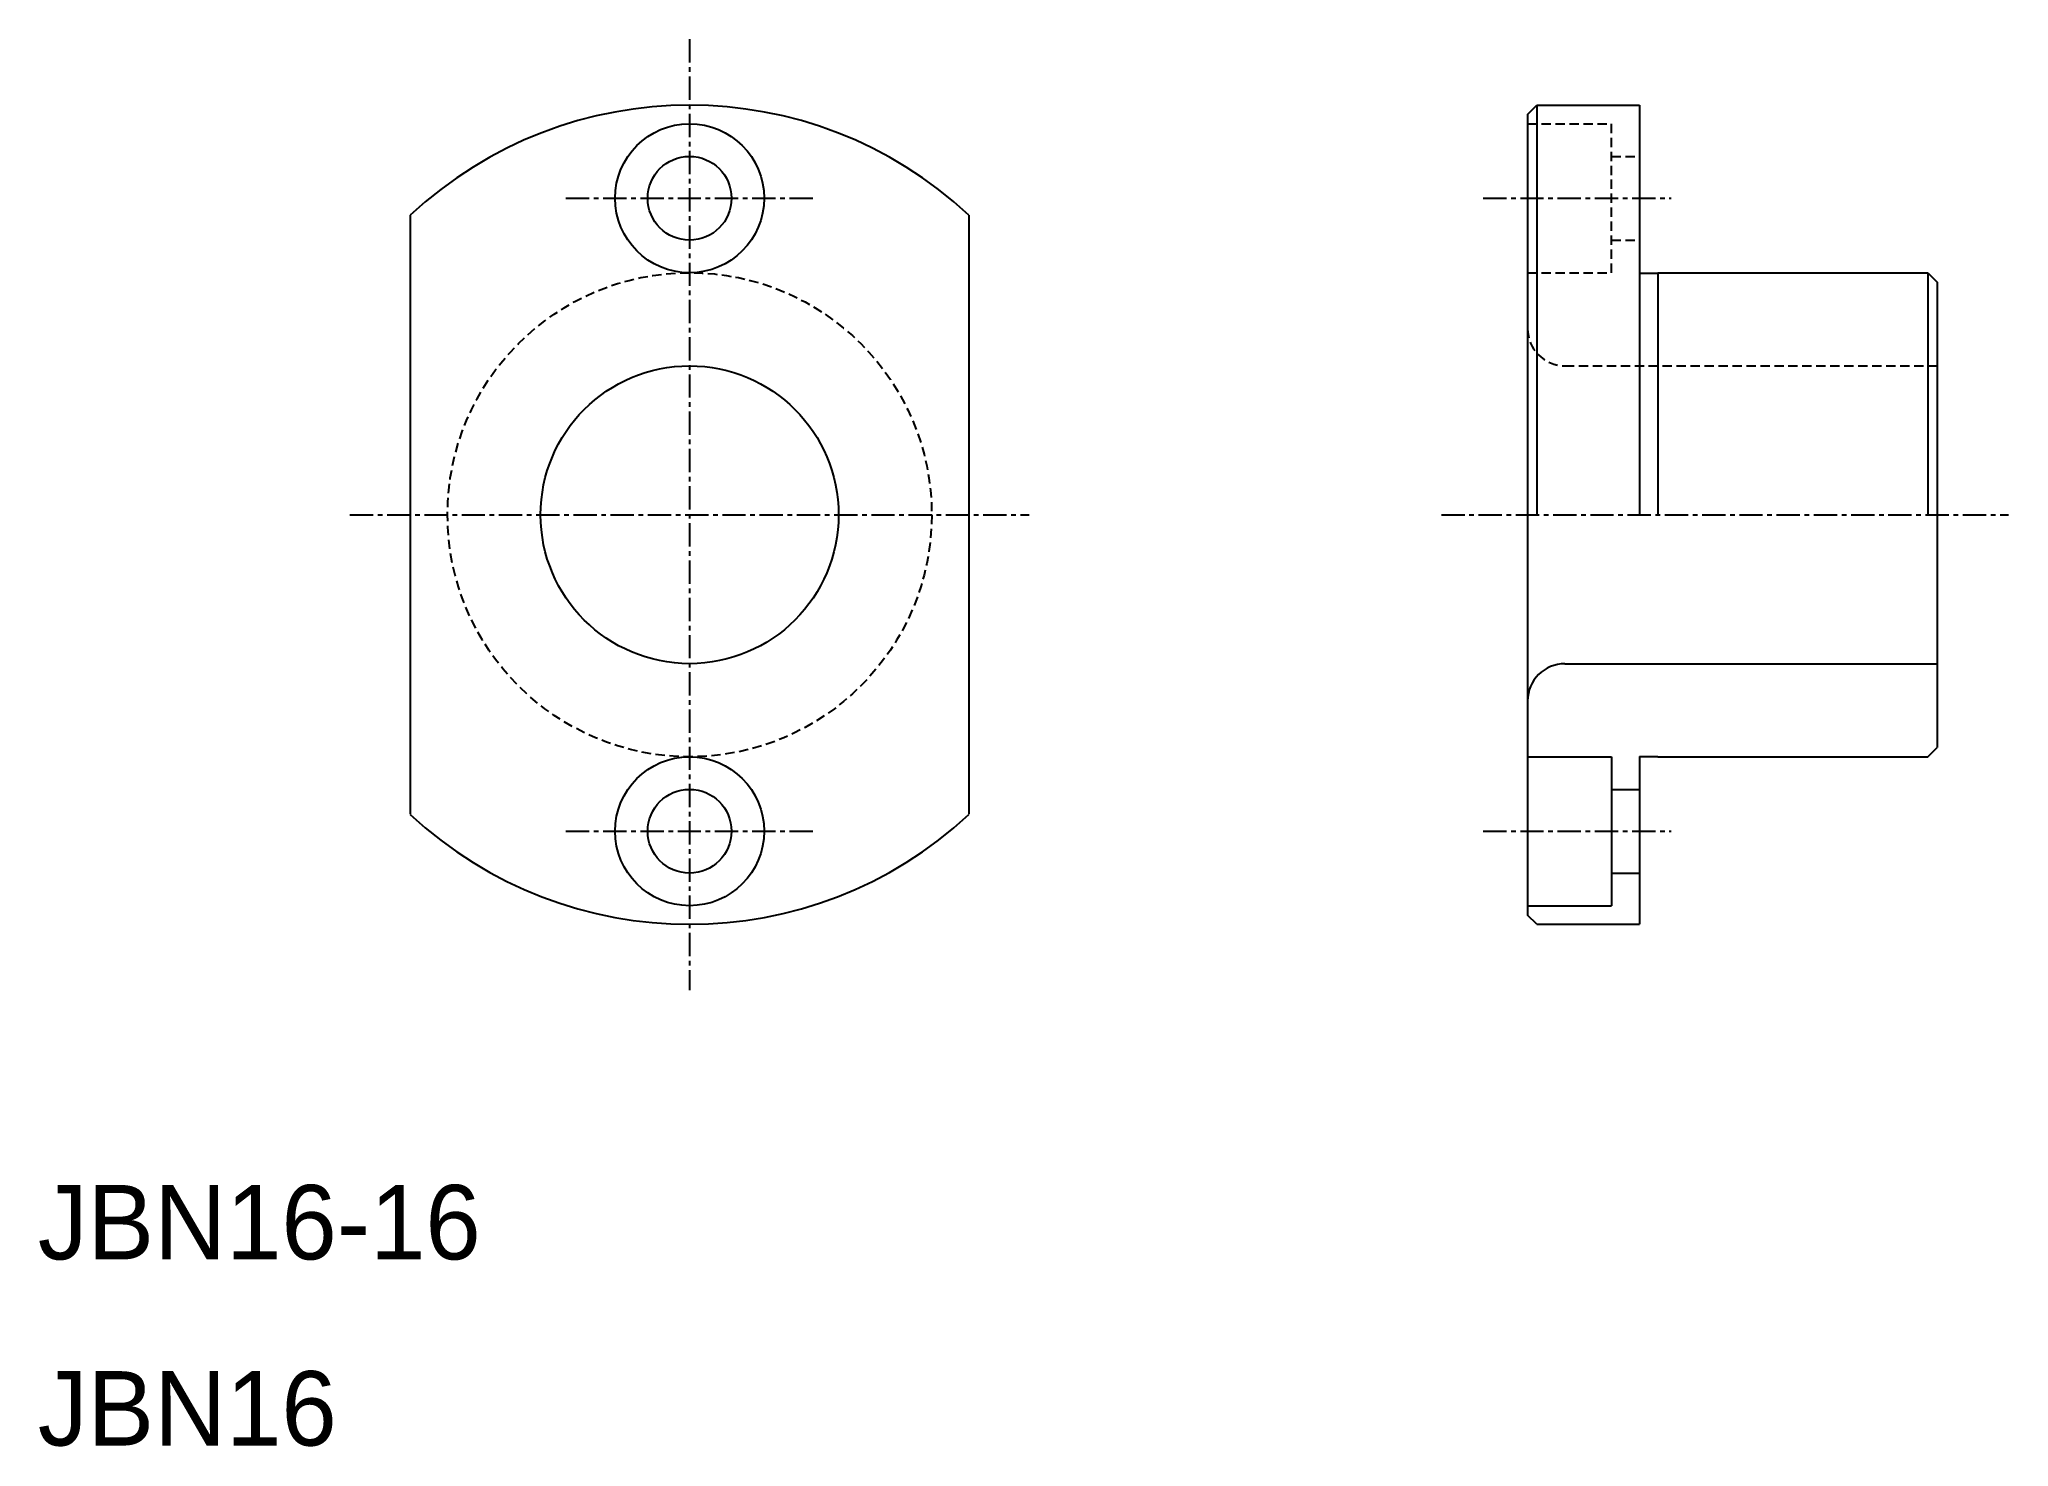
# Model space of a CAD drawing. Extents: x 10 to 116, y 10 to 86.
import ezdxf

# ---------------------------------------------------------------- set-up
doc = ezdxf.new("R2010")
doc.units = 0
doc.linetypes.add('CENTER', pattern=[2, 1.25, -0.25, 0.25, -0.25])
doc.linetypes.add('DASHED', pattern=[0.75, 0.5, -0.25])
doc.layers.get('0').update_dxf_attribs({"linetype": 'CONTINUOUS'})
doc.layers.add('CENTER', color=1, linetype='CENTER')

msp = doc.modelspace()

# ---------------------------------------------------------------- linework, layer by layer
at = {"color": 7, "linetype": 'CONTINUOUS'}
for p, q in [((90, 81.5), (90.5, 82)), ((90, 81.5), (90, 38.5)), ((90.5, 82), (90.5, 60)), ((90.5, 82), (96, 82)), ((91.88, 82), (91.88, 82)), ((93.25, 82), (93.25, 82)), ((96, 82), (96, 60)), ((30, 76.09), (30, 43.91)), ((60, 76.09), (60, 43.91)), ((96, 72.98), (97, 72.98)), ((97, 73), (97, 60)), ((97, 73), (111.5, 73)), ((111.5, 73), (111.5, 60)), ((111.5, 73), (112, 72.5)), ((112, 72.5), (112, 47.5)), ((92, 52), (112, 52)), ((90, 47), (94.5, 47)), ((94.5, 47), (94.5, 39)), ((96, 47.02), (96, 38)), ((96, 47.02), (97, 47.02)), ((97, 47.02), (97, 47)), ((97, 47), (111.5, 47)), ((111.5, 47), (112, 47.5)), ((94.5, 45.25), (96, 45.25)), ((94.5, 40.75), (96, 40.75)), ((90, 39), (94.5, 39)), ((90.5, 38), (90, 38.5)), ((90.5, 38), (96, 38))]:
    msp.add_line(p, q, dxfattribs=at)
at = {"color": 3, "linetype": 'DASHED'}
for p, q in [((90, 81), (94.5, 81)), ((94.5, 73), (94.5, 81)), ((94.5, 79.25), (96, 79.25)), ((94.5, 74.75), (96, 74.75)), ((90, 73), (94.5, 73)), ((92, 68), (112, 68))]:
    msp.add_line(p, q, dxfattribs=at)
at = {"color": 7, "linetype": 'CONTINUOUS'}
for centre, radius in [((45, 77), 4), ((45, 77), 2.25), ((45, 60), 8), ((45, 43), 4), ((45, 43), 2.25)]:
    msp.add_circle(centre, radius, dxfattribs=at)
at = {"color": 3, "linetype": 'DASHED'}
msp.add_circle((45, 60), 13, dxfattribs=at)
at = {"color": 7, "linetype": 'CONTINUOUS'}
for centre, radius, start, end in [((45, 60), 22, 47.0141, 132.9859), ((92, 50), 2, 90, 180), ((45, 60), 22, 227.0141, 312.9859)]:
    msp.add_arc(centre, radius, start, end, dxfattribs=at)
at = {"color": 3, "linetype": 'DASHED'}
msp.add_arc((92, 70), 2, 180, 270, dxfattribs=at)
at = {"layer": 'CENTER', "color": 1, "linetype": 'CENTER'}
for p, q in [((45, 85.54), (45, 34.46)), ((38.36, 77), (51.64, 77)), ((87.61, 77), (97.71, 77)), ((26.76, 60), (63.24, 60)), ((85.37, 60), (115.83, 60)), ((38.36, 43), (51.64, 43)), ((87.61, 43), (97.71, 43))]:
    msp.add_line(p, q, dxfattribs=at)

# ---------------------------------------------------------------- texts
at = {"color": 7, "linetype": 'CONTINUOUS'}
for s, p in [('JBN16-16', (10, 20)), ('JBN16', (10, 10))]:
    msp.add_text(s, height=4, dxfattribs=at).set_placement(p)

doc.saveas('drawing.dxf')
